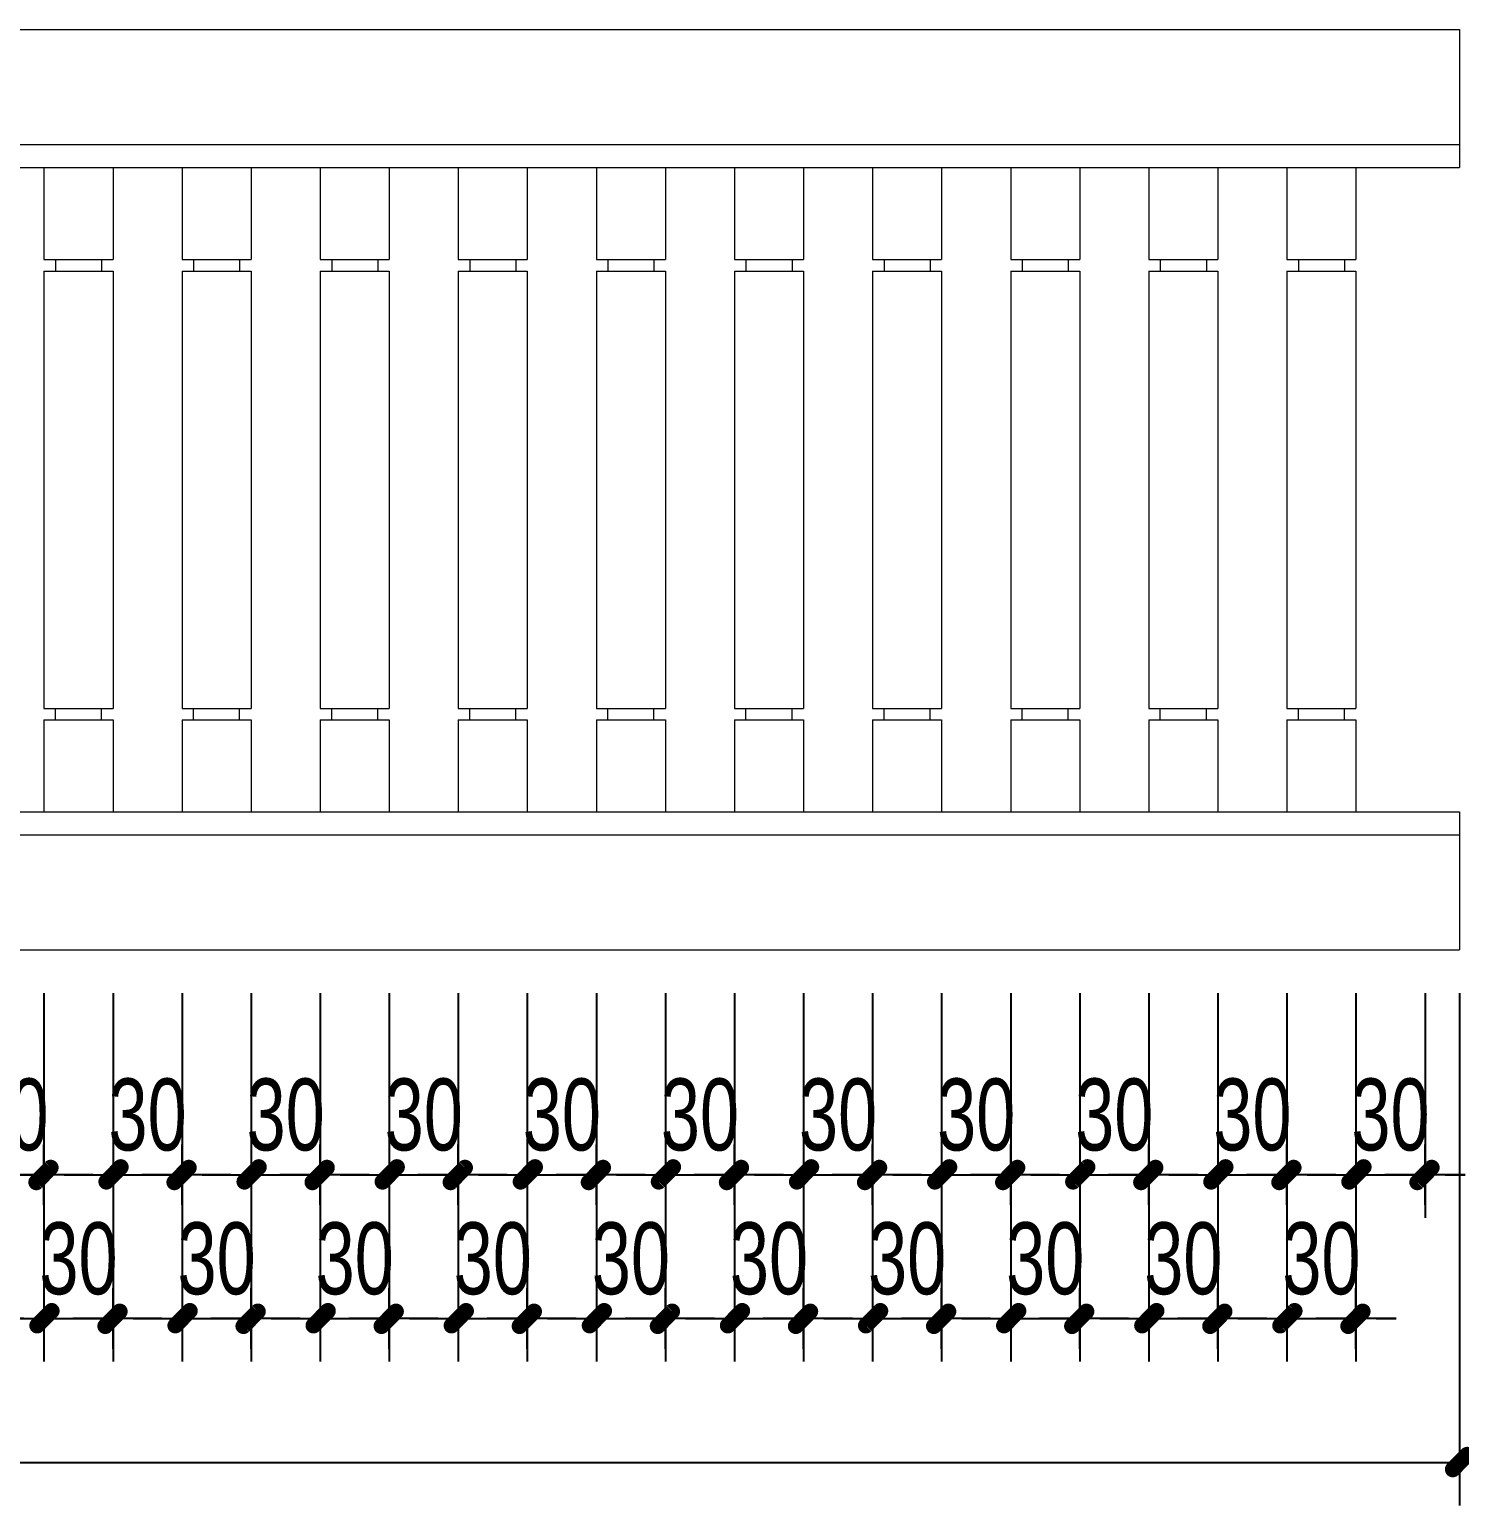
# Model space of a CAD drawing. Header units: inches. Extents: x 88947 to 296847, y 35049 to 161062.
# Drawn here: x 216919 to 218162, y 71036 to 72319 of the extents above; entities that cross this region are included whole.
import ezdxf

# ---------------------------------------------------------------- set-up
doc = ezdxf.new("R2010")
doc.units = ezdxf.units.IN
doc.header["$MEASUREMENT"] = 0
doc.header["$PDMODE"] = 1
for name, color, linetype, lineweight in [('A-Dims', 145, 'Continuous', 25), ('DIM', 7, 'Continuous', 25), ('THAY', 3, 'Continuous', 18)]:
    doc.layers.add(name, color=color, linetype=linetype, lineweight=lineweight)
doc.styles.add('VNI-HELVE-CONDENSE', font='VNARIAL.TTF', dxfattribs={"width": 0.7})
doc.dimstyles.new('TAS-25', dxfattribs={"dimscale": 25, "dimtxt": 2.5, "dimasz": 0.7, "dimexe": 1.5, "dimexo": 1.5, "dimgap": 0.8, "dimtad": 1, "dimdec": 0, "dimlfac": 0.5, "dimzin": 3, "dimdsep": 46, "dimtxsty": 'VNI-HELVE-CONDENSE', "dimblk": 'TICK', "dimcen": 2.5, "dimclrt": 71, "dimazin": 2, "dimtfac": 0.75, "dimtdec": 0, "dimtix": 1, "dimtmove": 2, "dimatfit": 2, "dimldrblk": 'TICK123', "dimfxl": 1.5, "dimtolj": 1, "dimtzin": 0, "dimarcsym": 0})

# ---------------------------------------------------------------- blocks, each defined once
blk = doc.blocks.new('TICK')
at = {"layer": 'A-Dims', "color": 1}
for p, q in [((0, 1.5), (0, -1.5)), ((-2, 0), (2, 0))]:
    blk.add_line(p, q, dxfattribs=at)
at = {"layer": 'A-Dims', "color": 1, "const_width": 0.788}
blk.add_lwpolyline([(-0.334, -0.349), (0.383, 0.378)], dxfattribs=at)
at = {"layer": 'A-Dims', "color": 1, "const_width": 0.394}
for points in [[(0.244, 0.517, -0.414214), (0.523, 0.517, -1)], [(0.523, 0.517, -0.414214), (0.523, 0.238, -1)], [(-0.473, -0.21, 0.414214), (-0.473, -0.488, 1)], [(-0.473, -0.488, 0.414214), (-0.195, -0.488, 1)]]:
    blk.add_lwpolyline(points, format="xyb", dxfattribs=at)
blk = doc.blocks.new('*D1908')
at = {"layer": 'Defpoints', "color": 0}
for p in [(216871.8, 71518.6), (216931.8, 71518.6), (216931.8, 71323.3)]:
    blk.add_point(p, dxfattribs=at)
at = {"layer": 'DIM', "color": 0, "lineweight": -2}
for p, q in [((216871.8, 71481.1), (216871.8, 71285.8)), ((216931.8, 71481.1), (216931.8, 71285.8)), ((216854.3, 71323.3), (216836.8, 71323.3)), ((216871.8, 71323.3), (216931.8, 71323.3)), ((216949.3, 71323.3), (216966.8, 71323.3))]:
    blk.add_line(p, q, dxfattribs=at)
at = {"layer": 'DIM', "color": 0, "lineweight": -2, "xscale": 17.5, "yscale": 17.5, "zscale": 17.5}
blk.add_blockref('TICK', (216871.8, 71323.3), dxfattribs=at)
at = {"layer": 'DIM', "color": 0, "lineweight": -2, "xscale": 17.5, "yscale": 17.5, "zscale": 17.5, "rotation": 180}
blk.add_blockref('TICK', (216931.8, 71323.3), dxfattribs=at)
at = {"layer": 'DIM', "color": 71, "insert": (216901.8, 71375.2), "char_height": 62.5, "attachment_point": 5, "style": 'VNI-HELVE-CONDENSE'}
blk.add_mtext('\\A1;30', dxfattribs=at)
blk = doc.blocks.new('TICK123')
at = {"layer": 'A-Dims', "color": 1}
blk.add_lwpolyline([(0.046, 0, 0, 0.84, 0), (-2.111, 0, 8.4, 8.4, 0)], format="xyseb", dxfattribs=at)
blk = doc.blocks.new('*D1909')
at = {"layer": 'Defpoints', "color": 0}
for p in [(216931.8, 71518.6), (216991.8, 71518.6), (216991.8, 71198.3)]:
    blk.add_point(p, dxfattribs=at)
at = {"layer": 'DIM', "color": 0, "lineweight": -2}
for p, q in [((216931.8, 71481.1), (216931.8, 71160.8)), ((216991.8, 71481.1), (216991.8, 71160.8)), ((216914.3, 71198.3), (216896.8, 71198.3)), ((216931.8, 71198.3), (216991.8, 71198.3)), ((217009.3, 71198.3), (217026.8, 71198.3))]:
    blk.add_line(p, q, dxfattribs=at)
at = {"layer": 'DIM', "color": 0, "lineweight": -2, "xscale": 17.5, "yscale": 17.5, "zscale": 17.5}
blk.add_blockref('TICK', (216931.8, 71198.3), dxfattribs=at)
at = {"layer": 'DIM', "color": 0, "lineweight": -2, "xscale": 17.5, "yscale": 17.5, "zscale": 17.5, "rotation": 180}
blk.add_blockref('TICK', (216991.8, 71198.3), dxfattribs=at)
at = {"layer": 'DIM', "color": 71, "insert": (216961.8, 71250.2), "char_height": 62.5, "attachment_point": 5, "style": 'VNI-HELVE-CONDENSE'}
blk.add_mtext('\\A1;30', dxfattribs=at)
blk = doc.blocks.new('*D1910')
at = {"layer": 'Defpoints', "color": 0}
for p in [(216991.8, 71518.6), (217051.8, 71518.6), (217051.8, 71323.3)]:
    blk.add_point(p, dxfattribs=at)
at = {"layer": 'DIM', "color": 0, "lineweight": -2}
for p, q in [((216991.8, 71481.1), (216991.8, 71285.8)), ((217051.8, 71481.1), (217051.8, 71285.8)), ((216974.3, 71323.3), (216956.8, 71323.3)), ((216991.8, 71323.3), (217051.8, 71323.3)), ((217069.3, 71323.3), (217086.8, 71323.3))]:
    blk.add_line(p, q, dxfattribs=at)
at = {"layer": 'DIM', "color": 0, "lineweight": -2, "xscale": 17.5, "yscale": 17.5, "zscale": 17.5}
blk.add_blockref('TICK', (216991.8, 71323.3), dxfattribs=at)
at = {"layer": 'DIM', "color": 0, "lineweight": -2, "xscale": 17.5, "yscale": 17.5, "zscale": 17.5, "rotation": 180}
blk.add_blockref('TICK', (217051.8, 71323.3), dxfattribs=at)
at = {"layer": 'DIM', "color": 71, "insert": (217021.8, 71375.2), "char_height": 62.5, "attachment_point": 5, "style": 'VNI-HELVE-CONDENSE'}
blk.add_mtext('\\A1;30', dxfattribs=at)
blk = doc.blocks.new('*D1911')
at = {"layer": 'Defpoints', "color": 0}
for p in [(217051.8, 71518.6), (217111.8, 71518.6), (217111.8, 71198.3)]:
    blk.add_point(p, dxfattribs=at)
at = {"layer": 'DIM', "color": 0, "lineweight": -2}
for p, q in [((217051.8, 71481.1), (217051.8, 71160.8)), ((217111.8, 71481.1), (217111.8, 71160.8)), ((217034.3, 71198.3), (217016.8, 71198.3)), ((217051.8, 71198.3), (217111.8, 71198.3)), ((217129.3, 71198.3), (217146.8, 71198.3))]:
    blk.add_line(p, q, dxfattribs=at)
at = {"layer": 'DIM', "color": 0, "lineweight": -2, "xscale": 17.5, "yscale": 17.5, "zscale": 17.5}
blk.add_blockref('TICK', (217051.8, 71198.3), dxfattribs=at)
at = {"layer": 'DIM', "color": 0, "lineweight": -2, "xscale": 17.5, "yscale": 17.5, "zscale": 17.5, "rotation": 180}
blk.add_blockref('TICK', (217111.8, 71198.3), dxfattribs=at)
at = {"layer": 'DIM', "color": 71, "insert": (217081.8, 71250.2), "char_height": 62.5, "attachment_point": 5, "style": 'VNI-HELVE-CONDENSE'}
blk.add_mtext('\\A1;30', dxfattribs=at)
blk = doc.blocks.new('*D1912')
at = {"layer": 'Defpoints', "color": 0}
for p in [(217111.8, 71518.6), (217171.8, 71518.6), (217171.8, 71323.3)]:
    blk.add_point(p, dxfattribs=at)
at = {"layer": 'DIM', "color": 0, "lineweight": -2}
for p, q in [((217111.8, 71481.1), (217111.8, 71285.8)), ((217171.8, 71481.1), (217171.8, 71285.8)), ((217094.3, 71323.3), (217076.8, 71323.3)), ((217111.8, 71323.3), (217171.8, 71323.3)), ((217189.3, 71323.3), (217206.8, 71323.3))]:
    blk.add_line(p, q, dxfattribs=at)
at = {"layer": 'DIM', "color": 0, "lineweight": -2, "xscale": 17.5, "yscale": 17.5, "zscale": 17.5}
blk.add_blockref('TICK', (217111.8, 71323.3), dxfattribs=at)
at = {"layer": 'DIM', "color": 0, "lineweight": -2, "xscale": 17.5, "yscale": 17.5, "zscale": 17.5, "rotation": 180}
blk.add_blockref('TICK', (217171.8, 71323.3), dxfattribs=at)
at = {"layer": 'DIM', "color": 71, "insert": (217141.8, 71375.2), "char_height": 62.5, "attachment_point": 5, "style": 'VNI-HELVE-CONDENSE'}
blk.add_mtext('\\A1;30', dxfattribs=at)
blk = doc.blocks.new('*D1913')
at = {"layer": 'Defpoints', "color": 0}
for p in [(217171.8, 71518.6), (217231.8, 71518.6), (217231.8, 71198.3)]:
    blk.add_point(p, dxfattribs=at)
at = {"layer": 'DIM', "color": 0, "lineweight": -2}
for p, q in [((217171.8, 71481.1), (217171.8, 71160.8)), ((217231.8, 71481.1), (217231.8, 71160.8)), ((217154.3, 71198.3), (217136.8, 71198.3)), ((217171.8, 71198.3), (217231.8, 71198.3)), ((217249.3, 71198.3), (217266.8, 71198.3))]:
    blk.add_line(p, q, dxfattribs=at)
at = {"layer": 'DIM', "color": 0, "lineweight": -2, "xscale": 17.5, "yscale": 17.5, "zscale": 17.5}
blk.add_blockref('TICK', (217171.8, 71198.3), dxfattribs=at)
at = {"layer": 'DIM', "color": 0, "lineweight": -2, "xscale": 17.5, "yscale": 17.5, "zscale": 17.5, "rotation": 180}
blk.add_blockref('TICK', (217231.8, 71198.3), dxfattribs=at)
at = {"layer": 'DIM', "color": 71, "insert": (217201.8, 71250.2), "char_height": 62.5, "attachment_point": 5, "style": 'VNI-HELVE-CONDENSE'}
blk.add_mtext('\\A1;30', dxfattribs=at)
blk = doc.blocks.new('*D1914')
at = {"layer": 'Defpoints', "color": 0}
for p in [(217231.8, 71518.6), (217291.8, 71518.6), (217291.8, 71323.3)]:
    blk.add_point(p, dxfattribs=at)
at = {"layer": 'DIM', "color": 0, "lineweight": -2}
for p, q in [((217231.8, 71481.1), (217231.8, 71285.8)), ((217291.8, 71481.1), (217291.8, 71285.8)), ((217214.3, 71323.3), (217196.8, 71323.3)), ((217231.8, 71323.3), (217291.8, 71323.3)), ((217309.3, 71323.3), (217326.8, 71323.3))]:
    blk.add_line(p, q, dxfattribs=at)
at = {"layer": 'DIM', "color": 0, "lineweight": -2, "xscale": 17.5, "yscale": 17.5, "zscale": 17.5}
blk.add_blockref('TICK', (217231.8, 71323.3), dxfattribs=at)
at = {"layer": 'DIM', "color": 0, "lineweight": -2, "xscale": 17.5, "yscale": 17.5, "zscale": 17.5, "rotation": 180}
blk.add_blockref('TICK', (217291.8, 71323.3), dxfattribs=at)
at = {"layer": 'DIM', "color": 71, "insert": (217261.8, 71375.2), "char_height": 62.5, "attachment_point": 5, "style": 'VNI-HELVE-CONDENSE'}
blk.add_mtext('\\A1;30', dxfattribs=at)
blk = doc.blocks.new('*D1915')
at = {"layer": 'Defpoints', "color": 0}
for p in [(217291.8, 71518.6), (217351.8, 71518.6), (217351.8, 71198.3)]:
    blk.add_point(p, dxfattribs=at)
at = {"layer": 'DIM', "color": 0, "lineweight": -2}
for p, q in [((217291.8, 71481.1), (217291.8, 71160.8)), ((217351.8, 71481.1), (217351.8, 71160.8)), ((217274.3, 71198.3), (217256.8, 71198.3)), ((217291.8, 71198.3), (217351.8, 71198.3)), ((217369.3, 71198.3), (217386.8, 71198.3))]:
    blk.add_line(p, q, dxfattribs=at)
at = {"layer": 'DIM', "color": 0, "lineweight": -2, "xscale": 17.5, "yscale": 17.5, "zscale": 17.5}
blk.add_blockref('TICK', (217291.8, 71198.3), dxfattribs=at)
at = {"layer": 'DIM', "color": 0, "lineweight": -2, "xscale": 17.5, "yscale": 17.5, "zscale": 17.5, "rotation": 180}
blk.add_blockref('TICK', (217351.8, 71198.3), dxfattribs=at)
at = {"layer": 'DIM', "color": 71, "insert": (217321.8, 71250.2), "char_height": 62.5, "attachment_point": 5, "style": 'VNI-HELVE-CONDENSE'}
blk.add_mtext('\\A1;30', dxfattribs=at)
blk = doc.blocks.new('*D1916')
at = {"layer": 'Defpoints', "color": 0}
for p in [(217351.8, 71518.6), (217411.8, 71518.6), (217411.8, 71323.3)]:
    blk.add_point(p, dxfattribs=at)
at = {"layer": 'DIM', "color": 0, "lineweight": -2}
for p, q in [((217351.8, 71481.1), (217351.8, 71285.8)), ((217411.8, 71481.1), (217411.8, 71285.8)), ((217334.3, 71323.3), (217316.8, 71323.3)), ((217351.8, 71323.3), (217411.8, 71323.3)), ((217429.3, 71323.3), (217446.8, 71323.3))]:
    blk.add_line(p, q, dxfattribs=at)
at = {"layer": 'DIM', "color": 0, "lineweight": -2, "xscale": 17.5, "yscale": 17.5, "zscale": 17.5}
blk.add_blockref('TICK', (217351.8, 71323.3), dxfattribs=at)
at = {"layer": 'DIM', "color": 0, "lineweight": -2, "xscale": 17.5, "yscale": 17.5, "zscale": 17.5, "rotation": 180}
blk.add_blockref('TICK', (217411.8, 71323.3), dxfattribs=at)
at = {"layer": 'DIM', "color": 71, "insert": (217381.8, 71375.2), "char_height": 62.5, "attachment_point": 5, "style": 'VNI-HELVE-CONDENSE'}
blk.add_mtext('\\A1;30', dxfattribs=at)
blk = doc.blocks.new('*D1917')
at = {"layer": 'Defpoints', "color": 0}
for p in [(217411.8, 71518.6), (217471.8, 71518.6), (217471.8, 71198.3)]:
    blk.add_point(p, dxfattribs=at)
at = {"layer": 'DIM', "color": 0, "lineweight": -2}
for p, q in [((217411.8, 71481.1), (217411.8, 71160.8)), ((217471.8, 71481.1), (217471.8, 71160.8)), ((217394.3, 71198.3), (217376.8, 71198.3)), ((217411.8, 71198.3), (217471.8, 71198.3)), ((217489.3, 71198.3), (217506.8, 71198.3))]:
    blk.add_line(p, q, dxfattribs=at)
at = {"layer": 'DIM', "color": 0, "lineweight": -2, "xscale": 17.5, "yscale": 17.5, "zscale": 17.5}
blk.add_blockref('TICK', (217411.8, 71198.3), dxfattribs=at)
at = {"layer": 'DIM', "color": 0, "lineweight": -2, "xscale": 17.5, "yscale": 17.5, "zscale": 17.5, "rotation": 180}
blk.add_blockref('TICK', (217471.8, 71198.3), dxfattribs=at)
at = {"layer": 'DIM', "color": 71, "insert": (217441.8, 71250.2), "char_height": 62.5, "attachment_point": 5, "style": 'VNI-HELVE-CONDENSE'}
blk.add_mtext('\\A1;30', dxfattribs=at)
blk = doc.blocks.new('*D1918')
at = {"layer": 'Defpoints', "color": 0}
for p in [(217471.8, 71518.6), (217531.8, 71518.6), (217531.8, 71323.3)]:
    blk.add_point(p, dxfattribs=at)
at = {"layer": 'DIM', "color": 0, "lineweight": -2}
for p, q in [((217471.8, 71481.1), (217471.8, 71285.8)), ((217531.8, 71481.1), (217531.8, 71285.8)), ((217454.3, 71323.3), (217436.8, 71323.3)), ((217471.8, 71323.3), (217531.8, 71323.3)), ((217549.3, 71323.3), (217566.8, 71323.3))]:
    blk.add_line(p, q, dxfattribs=at)
at = {"layer": 'DIM', "color": 0, "lineweight": -2, "xscale": 17.5, "yscale": 17.5, "zscale": 17.5}
blk.add_blockref('TICK', (217471.8, 71323.3), dxfattribs=at)
at = {"layer": 'DIM', "color": 0, "lineweight": -2, "xscale": 17.5, "yscale": 17.5, "zscale": 17.5, "rotation": 180}
blk.add_blockref('TICK', (217531.8, 71323.3), dxfattribs=at)
at = {"layer": 'DIM', "color": 71, "insert": (217501.8, 71375.2), "char_height": 62.5, "attachment_point": 5, "style": 'VNI-HELVE-CONDENSE'}
blk.add_mtext('\\A1;30', dxfattribs=at)
blk = doc.blocks.new('*D1919')
at = {"layer": 'Defpoints', "color": 0}
for p in [(217531.8, 71518.6), (217591.8, 71518.6), (217591.8, 71198.3)]:
    blk.add_point(p, dxfattribs=at)
at = {"layer": 'DIM', "color": 0, "lineweight": -2}
for p, q in [((217531.8, 71481.1), (217531.8, 71160.8)), ((217591.8, 71481.1), (217591.8, 71160.8)), ((217514.3, 71198.3), (217496.8, 71198.3)), ((217531.8, 71198.3), (217591.8, 71198.3)), ((217609.3, 71198.3), (217626.8, 71198.3))]:
    blk.add_line(p, q, dxfattribs=at)
at = {"layer": 'DIM', "color": 0, "lineweight": -2, "xscale": 17.5, "yscale": 17.5, "zscale": 17.5}
blk.add_blockref('TICK', (217531.8, 71198.3), dxfattribs=at)
at = {"layer": 'DIM', "color": 0, "lineweight": -2, "xscale": 17.5, "yscale": 17.5, "zscale": 17.5, "rotation": 180}
blk.add_blockref('TICK', (217591.8, 71198.3), dxfattribs=at)
at = {"layer": 'DIM', "color": 71, "insert": (217561.8, 71250.2), "char_height": 62.5, "attachment_point": 5, "style": 'VNI-HELVE-CONDENSE'}
blk.add_mtext('\\A1;30', dxfattribs=at)
blk = doc.blocks.new('*D1920')
at = {"layer": 'Defpoints', "color": 0}
for p in [(217591.8, 71518.6), (217651.8, 71518.6), (217651.8, 71323.3)]:
    blk.add_point(p, dxfattribs=at)
at = {"layer": 'DIM', "color": 0, "lineweight": -2}
for p, q in [((217591.8, 71481.1), (217591.8, 71285.8)), ((217651.8, 71481.1), (217651.8, 71285.8)), ((217574.3, 71323.3), (217556.8, 71323.3)), ((217591.8, 71323.3), (217651.8, 71323.3)), ((217669.3, 71323.3), (217686.8, 71323.3))]:
    blk.add_line(p, q, dxfattribs=at)
at = {"layer": 'DIM', "color": 0, "lineweight": -2, "xscale": 17.5, "yscale": 17.5, "zscale": 17.5}
blk.add_blockref('TICK', (217591.8, 71323.3), dxfattribs=at)
at = {"layer": 'DIM', "color": 0, "lineweight": -2, "xscale": 17.5, "yscale": 17.5, "zscale": 17.5, "rotation": 180}
blk.add_blockref('TICK', (217651.8, 71323.3), dxfattribs=at)
at = {"layer": 'DIM', "color": 71, "insert": (217621.8, 71375.2), "char_height": 62.5, "attachment_point": 5, "style": 'VNI-HELVE-CONDENSE'}
blk.add_mtext('\\A1;30', dxfattribs=at)
blk = doc.blocks.new('*D1921')
at = {"layer": 'Defpoints', "color": 0}
for p in [(217651.8, 71518.6), (217711.8, 71518.6), (217711.8, 71198.3)]:
    blk.add_point(p, dxfattribs=at)
at = {"layer": 'DIM', "color": 0, "lineweight": -2}
for p, q in [((217651.8, 71481.1), (217651.8, 71160.8)), ((217711.8, 71481.1), (217711.8, 71160.8)), ((217634.3, 71198.3), (217616.8, 71198.3)), ((217651.8, 71198.3), (217711.8, 71198.3)), ((217729.3, 71198.3), (217746.8, 71198.3))]:
    blk.add_line(p, q, dxfattribs=at)
at = {"layer": 'DIM', "color": 0, "lineweight": -2, "xscale": 17.5, "yscale": 17.5, "zscale": 17.5}
blk.add_blockref('TICK', (217651.8, 71198.3), dxfattribs=at)
at = {"layer": 'DIM', "color": 0, "lineweight": -2, "xscale": 17.5, "yscale": 17.5, "zscale": 17.5, "rotation": 180}
blk.add_blockref('TICK', (217711.8, 71198.3), dxfattribs=at)
at = {"layer": 'DIM', "color": 71, "insert": (217681.8, 71250.2), "char_height": 62.5, "attachment_point": 5, "style": 'VNI-HELVE-CONDENSE'}
blk.add_mtext('\\A1;30', dxfattribs=at)
blk = doc.blocks.new('*D1922')
at = {"layer": 'Defpoints', "color": 0}
for p in [(217711.8, 71518.6), (217771.8, 71518.6), (217771.8, 71323.3)]:
    blk.add_point(p, dxfattribs=at)
at = {"layer": 'DIM', "color": 0, "lineweight": -2}
for p, q in [((217711.8, 71481.1), (217711.8, 71285.8)), ((217771.8, 71481.1), (217771.8, 71285.8)), ((217694.3, 71323.3), (217676.8, 71323.3)), ((217711.8, 71323.3), (217771.8, 71323.3)), ((217789.3, 71323.3), (217806.8, 71323.3))]:
    blk.add_line(p, q, dxfattribs=at)
at = {"layer": 'DIM', "color": 0, "lineweight": -2, "xscale": 17.5, "yscale": 17.5, "zscale": 17.5}
blk.add_blockref('TICK', (217711.8, 71323.3), dxfattribs=at)
at = {"layer": 'DIM', "color": 0, "lineweight": -2, "xscale": 17.5, "yscale": 17.5, "zscale": 17.5, "rotation": 180}
blk.add_blockref('TICK', (217771.8, 71323.3), dxfattribs=at)
at = {"layer": 'DIM', "color": 71, "insert": (217741.8, 71375.2), "char_height": 62.5, "attachment_point": 5, "style": 'VNI-HELVE-CONDENSE'}
blk.add_mtext('\\A1;30', dxfattribs=at)
blk = doc.blocks.new('*D1923')
at = {"layer": 'Defpoints', "color": 0}
for p in [(217771.8, 71518.6), (217831.8, 71518.6), (217831.8, 71198.3)]:
    blk.add_point(p, dxfattribs=at)
at = {"layer": 'DIM', "color": 0, "lineweight": -2}
for p, q in [((217771.8, 71481.1), (217771.8, 71160.8)), ((217831.8, 71481.1), (217831.8, 71160.8)), ((217754.3, 71198.3), (217736.8, 71198.3)), ((217771.8, 71198.3), (217831.8, 71198.3)), ((217849.3, 71198.3), (217866.8, 71198.3))]:
    blk.add_line(p, q, dxfattribs=at)
at = {"layer": 'DIM', "color": 0, "lineweight": -2, "xscale": 17.5, "yscale": 17.5, "zscale": 17.5}
blk.add_blockref('TICK', (217771.8, 71198.3), dxfattribs=at)
at = {"layer": 'DIM', "color": 0, "lineweight": -2, "xscale": 17.5, "yscale": 17.5, "zscale": 17.5, "rotation": 180}
blk.add_blockref('TICK', (217831.8, 71198.3), dxfattribs=at)
at = {"layer": 'DIM', "color": 71, "insert": (217801.8, 71250.2), "char_height": 62.5, "attachment_point": 5, "style": 'VNI-HELVE-CONDENSE'}
blk.add_mtext('\\A1;30', dxfattribs=at)
blk = doc.blocks.new('*D1924')
at = {"layer": 'Defpoints', "color": 0}
for p in [(217831.8, 71518.6), (217891.8, 71518.6), (217891.8, 71323.3)]:
    blk.add_point(p, dxfattribs=at)
at = {"layer": 'DIM', "color": 0, "lineweight": -2}
for p, q in [((217831.8, 71481.1), (217831.8, 71285.8)), ((217891.8, 71481.1), (217891.8, 71285.8)), ((217814.3, 71323.3), (217796.8, 71323.3)), ((217831.8, 71323.3), (217891.8, 71323.3)), ((217909.3, 71323.3), (217926.8, 71323.3))]:
    blk.add_line(p, q, dxfattribs=at)
at = {"layer": 'DIM', "color": 0, "lineweight": -2, "xscale": 17.5, "yscale": 17.5, "zscale": 17.5}
blk.add_blockref('TICK', (217831.8, 71323.3), dxfattribs=at)
at = {"layer": 'DIM', "color": 0, "lineweight": -2, "xscale": 17.5, "yscale": 17.5, "zscale": 17.5, "rotation": 180}
blk.add_blockref('TICK', (217891.8, 71323.3), dxfattribs=at)
at = {"layer": 'DIM', "color": 71, "insert": (217861.8, 71375.2), "char_height": 62.5, "attachment_point": 5, "style": 'VNI-HELVE-CONDENSE'}
blk.add_mtext('\\A1;30', dxfattribs=at)
blk = doc.blocks.new('*D1925')
at = {"layer": 'Defpoints', "color": 0}
for p in [(217891.8, 71518.6), (217951.8, 71518.6), (217951.8, 71198.3)]:
    blk.add_point(p, dxfattribs=at)
at = {"layer": 'DIM', "color": 0, "lineweight": -2}
for p, q in [((217891.8, 71481.1), (217891.8, 71160.8)), ((217951.8, 71481.1), (217951.8, 71160.8)), ((217874.3, 71198.3), (217856.8, 71198.3)), ((217891.8, 71198.3), (217951.8, 71198.3)), ((217969.3, 71198.3), (217986.8, 71198.3))]:
    blk.add_line(p, q, dxfattribs=at)
at = {"layer": 'DIM', "color": 0, "lineweight": -2, "xscale": 17.5, "yscale": 17.5, "zscale": 17.5}
blk.add_blockref('TICK', (217891.8, 71198.3), dxfattribs=at)
at = {"layer": 'DIM', "color": 0, "lineweight": -2, "xscale": 17.5, "yscale": 17.5, "zscale": 17.5, "rotation": 180}
blk.add_blockref('TICK', (217951.8, 71198.3), dxfattribs=at)
at = {"layer": 'DIM', "color": 71, "insert": (217921.8, 71250.2), "char_height": 62.5, "attachment_point": 5, "style": 'VNI-HELVE-CONDENSE'}
blk.add_mtext('\\A1;30', dxfattribs=at)
blk = doc.blocks.new('*D1926')
at = {"layer": 'Defpoints', "color": 0}
for p in [(217951.8, 71518.6), (218011.8, 71518.6), (218011.8, 71323.3)]:
    blk.add_point(p, dxfattribs=at)
at = {"layer": 'DIM', "color": 0, "lineweight": -2}
for p, q in [((217951.8, 71481.1), (217951.8, 71285.8)), ((218011.8, 71481.1), (218011.8, 71285.8)), ((217934.3, 71323.3), (217916.8, 71323.3)), ((217951.8, 71323.3), (218011.8, 71323.3)), ((218029.3, 71323.3), (218046.8, 71323.3))]:
    blk.add_line(p, q, dxfattribs=at)
at = {"layer": 'DIM', "color": 0, "lineweight": -2, "xscale": 17.5, "yscale": 17.5, "zscale": 17.5}
blk.add_blockref('TICK', (217951.8, 71323.3), dxfattribs=at)
at = {"layer": 'DIM', "color": 0, "lineweight": -2, "xscale": 17.5, "yscale": 17.5, "zscale": 17.5, "rotation": 180}
blk.add_blockref('TICK', (218011.8, 71323.3), dxfattribs=at)
at = {"layer": 'DIM', "color": 71, "insert": (217981.8, 71375.2), "char_height": 62.5, "attachment_point": 5, "style": 'VNI-HELVE-CONDENSE'}
blk.add_mtext('\\A1;30', dxfattribs=at)
blk = doc.blocks.new('*D1927')
at = {"layer": 'Defpoints', "color": 0}
for p in [(218011.8, 71518.6), (218071.8, 71518.6), (218071.8, 71198.3)]:
    blk.add_point(p, dxfattribs=at)
at = {"layer": 'DIM', "color": 0, "lineweight": -2}
for p, q in [((218011.8, 71481.1), (218011.8, 71160.8)), ((218071.8, 71481.1), (218071.8, 71160.8)), ((217994.3, 71198.3), (217976.8, 71198.3)), ((218011.8, 71198.3), (218071.8, 71198.3)), ((218089.3, 71198.3), (218106.8, 71198.3))]:
    blk.add_line(p, q, dxfattribs=at)
at = {"layer": 'DIM', "color": 0, "lineweight": -2, "xscale": 17.5, "yscale": 17.5, "zscale": 17.5}
blk.add_blockref('TICK', (218011.8, 71198.3), dxfattribs=at)
at = {"layer": 'DIM', "color": 0, "lineweight": -2, "xscale": 17.5, "yscale": 17.5, "zscale": 17.5, "rotation": 180}
blk.add_blockref('TICK', (218071.8, 71198.3), dxfattribs=at)
at = {"layer": 'DIM', "color": 71, "insert": (218041.8, 71250.2), "char_height": 62.5, "attachment_point": 5, "style": 'VNI-HELVE-CONDENSE'}
blk.add_mtext('\\A1;30', dxfattribs=at)
blk = doc.blocks.new('*D1928')
at = {"layer": 'Defpoints', "color": 0}
for p in [(218071.8, 71518.6), (218131.8, 71518.6), (218131.8, 71323.3)]:
    blk.add_point(p, dxfattribs=at)
at = {"layer": 'DIM', "color": 0, "lineweight": -2}
for p, q in [((218071.8, 71481.1), (218071.8, 71285.8)), ((218131.8, 71481.1), (218131.8, 71285.8)), ((218054.3, 71323.3), (218036.8, 71323.3)), ((218071.8, 71323.3), (218131.8, 71323.3)), ((218149.3, 71323.3), (218166.8, 71323.3))]:
    blk.add_line(p, q, dxfattribs=at)
at = {"layer": 'DIM', "color": 0, "lineweight": -2, "xscale": 17.5, "yscale": 17.5, "zscale": 17.5}
blk.add_blockref('TICK', (218071.8, 71323.3), dxfattribs=at)
at = {"layer": 'DIM', "color": 0, "lineweight": -2, "xscale": 17.5, "yscale": 17.5, "zscale": 17.5, "rotation": 180}
blk.add_blockref('TICK', (218131.8, 71323.3), dxfattribs=at)
at = {"layer": 'DIM', "color": 71, "insert": (218101.8, 71375.2), "char_height": 62.5, "attachment_point": 5, "style": 'VNI-HELVE-CONDENSE'}
blk.add_mtext('\\A1;30', dxfattribs=at)
blk = doc.blocks.new('*D1929')
at = {"layer": 'Defpoints', "color": 0}
for p in [(213361.8, 71518.6), (218161.8, 71518.6), (218161.8, 71073.3)]:
    blk.add_point(p, dxfattribs=at)
at = {"layer": 'DIM', "color": 0, "lineweight": -2}
for p, q in [((213361.8, 71481.1), (213361.8, 71035.8)), ((218161.8, 71481.1), (218161.8, 71035.8)), ((213379.3, 71073.3), (218144.3, 71073.3))]:
    blk.add_line(p, q, dxfattribs=at)
at = {"layer": 'DIM', "color": 0, "lineweight": -2, "xscale": 17.5, "yscale": 17.5, "zscale": 17.5, "rotation": 180}
blk.add_blockref('TICK', (213361.8, 71073.3), dxfattribs=at)
at = {"layer": 'DIM', "color": 0, "lineweight": -2, "xscale": 17.5, "yscale": 17.5, "zscale": 17.5}
blk.add_blockref('TICK', (218161.8, 71073.3), dxfattribs=at)
at = {"layer": 'DIM', "color": 71, "insert": (215761.8, 71125.2), "char_height": 62.5, "attachment_point": 5, "style": 'VNI-HELVE-CONDENSE'}
blk.add_mtext('\\A1;2400', dxfattribs=at)

msp = doc.modelspace()

# ---------------------------------------------------------------- linework, layer by layer
at = {"layer": 'THAY'}
for p, q in [((213361.8, 72318.6), (218161.8, 72318.6)), ((218161.8, 72318.6), (218161.8, 72198.6)), ((213361.8, 72218.6), (218161.8, 72218.6)), ((213361.8, 72198.6), (218161.8, 72198.6)), ((216931.8, 72198.6), (216931.8, 72118.6)), ((216991.8, 72198.6), (216991.8, 72118.6)), ((217051.8, 72198.6), (217051.8, 72118.6)), ((217111.8, 72198.6), (217111.8, 72118.6)), ((217171.8, 72198.6), (217171.8, 72118.6)), ((217231.8, 72198.6), (217231.8, 72118.6)), ((217291.8, 72198.6), (217291.8, 72118.6)), ((217351.8, 72198.6), (217351.8, 72118.6)), ((217411.8, 72198.6), (217411.8, 72118.6)), ((217471.8, 72198.6), (217471.8, 72118.6)), ((217531.8, 72198.6), (217531.8, 72118.6)), ((217591.8, 72198.6), (217591.8, 72118.6)), ((217651.8, 72198.6), (217651.8, 72118.6)), ((217711.8, 72198.6), (217711.8, 72118.6)), ((217771.8, 72198.6), (217771.8, 72118.6)), ((217831.8, 72198.6), (217831.8, 72118.6)), ((217891.8, 72198.6), (217891.8, 72118.6)), ((217951.8, 72198.6), (217951.8, 72118.6)), ((218011.8, 72198.6), (218011.8, 72118.6)), ((218071.8, 72198.6), (218071.8, 72118.6)), ((216931.8, 72118.6), (216991.8, 72118.6)), ((216941.8, 72118.6), (216941.8, 72108.6)), ((216981.8, 72118.6), (216981.8, 72108.6)), ((217051.8, 72118.6), (217111.8, 72118.6)), ((217061.8, 72118.6), (217061.8, 72108.6)), ((217101.8, 72118.6), (217101.8, 72108.6)), ((217171.8, 72118.6), (217231.8, 72118.6)), ((217181.8, 72118.6), (217181.8, 72108.6)), ((217221.8, 72118.6), (217221.8, 72108.6)), ((217291.8, 72118.6), (217351.8, 72118.6)), ((217301.8, 72118.6), (217301.8, 72108.6)), ((217341.8, 72118.6), (217341.8, 72108.6)), ((217411.8, 72118.6), (217471.8, 72118.6)), ((217421.8, 72118.6), (217421.8, 72108.6)), ((217461.8, 72118.6), (217461.8, 72108.6)), ((217531.8, 72118.6), (217591.8, 72118.6)), ((217541.8, 72118.6), (217541.8, 72108.6)), ((217581.8, 72118.6), (217581.8, 72108.6)), ((217651.8, 72118.6), (217711.8, 72118.6)), ((217661.8, 72118.6), (217661.8, 72108.6)), ((217701.8, 72118.6), (217701.8, 72108.6)), ((217771.8, 72118.6), (217831.8, 72118.6)), ((217781.8, 72118.6), (217781.8, 72108.6)), ((217821.8, 72118.6), (217821.8, 72108.6)), ((217891.8, 72118.6), (217951.8, 72118.6)), ((217901.8, 72118.6), (217901.8, 72108.6)), ((217941.8, 72118.6), (217941.8, 72108.6)), ((218011.8, 72118.6), (218071.8, 72118.6)), ((218021.8, 72118.6), (218021.8, 72108.6)), ((218061.8, 72118.6), (218061.8, 72108.6)), ((216931.8, 72108.6), (216991.8, 72108.6)), ((216931.8, 72108.6), (216931.8, 71728.6)), ((216991.8, 72108.6), (216991.8, 71728.6)), ((217051.8, 72108.6), (217111.8, 72108.6)), ((217051.8, 72108.6), (217051.8, 71728.6)), ((217111.8, 72108.6), (217111.8, 71728.6)), ((217171.8, 72108.6), (217231.8, 72108.6)), ((217171.8, 72108.6), (217171.8, 71728.6)), ((217231.8, 72108.6), (217231.8, 71728.6)), ((217291.8, 72108.6), (217351.8, 72108.6)), ((217291.8, 72108.6), (217291.8, 71728.6)), ((217351.8, 72108.6), (217351.8, 71728.6)), ((217411.8, 72108.6), (217471.8, 72108.6)), ((217411.8, 72108.6), (217411.8, 71728.6)), ((217471.8, 72108.6), (217471.8, 71728.6)), ((217531.8, 72108.6), (217591.8, 72108.6)), ((217531.8, 72108.6), (217531.8, 71728.6)), ((217591.8, 72108.6), (217591.8, 71728.6)), ((217651.8, 72108.6), (217711.8, 72108.6)), ((217651.8, 72108.6), (217651.8, 71728.6)), ((217711.8, 72108.6), (217711.8, 71728.6)), ((217771.8, 72108.6), (217831.8, 72108.6)), ((217771.8, 72108.6), (217771.8, 71728.6)), ((217831.8, 72108.6), (217831.8, 71728.6)), ((217891.8, 72108.6), (217951.8, 72108.6)), ((217891.8, 72108.6), (217891.8, 71728.6)), ((217951.8, 72108.6), (217951.8, 71728.6)), ((218011.8, 72108.6), (218071.8, 72108.6)), ((218011.8, 72108.6), (218011.8, 71728.6)), ((218071.8, 72108.6), (218071.8, 71728.6)), ((216931.8, 71728.6), (216991.8, 71728.6)), ((216941.8, 71718.6), (216941.8, 71728.6)), ((216981.8, 71718.6), (216981.8, 71728.6)), ((217051.8, 71728.6), (217111.8, 71728.6)), ((217061.8, 71718.6), (217061.8, 71728.6)), ((217101.8, 71718.6), (217101.8, 71728.6)), ((217171.8, 71728.6), (217231.8, 71728.6)), ((217181.8, 71718.6), (217181.8, 71728.6)), ((217221.8, 71718.6), (217221.8, 71728.6)), ((217291.8, 71728.6), (217351.8, 71728.6)), ((217301.8, 71718.6), (217301.8, 71728.6)), ((217341.8, 71718.6), (217341.8, 71728.6)), ((217411.8, 71728.6), (217471.8, 71728.6)), ((217421.8, 71718.6), (217421.8, 71728.6)), ((217461.8, 71718.6), (217461.8, 71728.6)), ((217531.8, 71728.6), (217591.8, 71728.6)), ((217541.8, 71718.6), (217541.8, 71728.6)), ((217581.8, 71718.6), (217581.8, 71728.6)), ((217651.8, 71728.6), (217711.8, 71728.6)), ((217661.8, 71718.6), (217661.8, 71728.6)), ((217701.8, 71718.6), (217701.8, 71728.6)), ((217771.8, 71728.6), (217831.8, 71728.6)), ((217781.8, 71718.6), (217781.8, 71728.6)), ((217821.8, 71718.6), (217821.8, 71728.6)), ((217891.8, 71728.6), (217951.8, 71728.6)), ((217901.8, 71718.6), (217901.8, 71728.6)), ((217941.8, 71718.6), (217941.8, 71728.6)), ((218011.8, 71728.6), (218071.8, 71728.6)), ((218021.8, 71718.6), (218021.8, 71728.6)), ((218061.8, 71718.6), (218061.8, 71728.6)), ((216931.8, 71718.6), (216991.8, 71718.6)), ((216931.8, 71718.6), (216931.8, 71638.6)), ((216991.8, 71718.6), (216991.8, 71638.6)), ((217051.8, 71718.6), (217111.8, 71718.6)), ((217051.8, 71718.6), (217051.8, 71638.6)), ((217111.8, 71718.6), (217111.8, 71638.6)), ((217171.8, 71718.6), (217231.8, 71718.6)), ((217171.8, 71718.6), (217171.8, 71638.6)), ((217231.8, 71718.6), (217231.8, 71638.6)), ((217291.8, 71718.6), (217351.8, 71718.6)), ((217291.8, 71718.6), (217291.8, 71638.6)), ((217351.8, 71718.6), (217351.8, 71638.6)), ((217411.8, 71718.6), (217471.8, 71718.6)), ((217411.8, 71718.6), (217411.8, 71638.6)), ((217471.8, 71718.6), (217471.8, 71638.6)), ((217531.8, 71718.6), (217591.8, 71718.6)), ((217531.8, 71718.6), (217531.8, 71638.6)), ((217591.8, 71718.6), (217591.8, 71638.6)), ((217651.8, 71718.6), (217711.8, 71718.6)), ((217651.8, 71718.6), (217651.8, 71638.6)), ((217711.8, 71718.6), (217711.8, 71638.6)), ((217771.8, 71718.6), (217831.8, 71718.6)), ((217771.8, 71718.6), (217771.8, 71638.6)), ((217831.8, 71718.6), (217831.8, 71638.6)), ((217891.8, 71718.6), (217951.8, 71718.6)), ((217891.8, 71718.6), (217891.8, 71638.6)), ((217951.8, 71718.6), (217951.8, 71638.6)), ((218011.8, 71718.6), (218071.8, 71718.6)), ((218011.8, 71718.6), (218011.8, 71638.6)), ((218071.8, 71718.6), (218071.8, 71638.6)), ((213361.8, 71638.6), (218161.8, 71638.6)), ((218161.8, 71638.6), (218161.8, 71518.6)), ((213361.8, 71618.6), (218161.8, 71618.6)), ((213361.8, 71518.6), (218161.8, 71518.6))]:
    msp.add_line(p, q, dxfattribs=at)

# ---------------------------------------------------------------- dimensions: what is measured, and where the dimension line sits
at = {"layer": 'DIM'}
for base, p1, p2, picture, middle in [((218161.8, 71073.3), (213361.8, 71518.6), (218161.8, 71518.6), '*D1929', (215761.8, 71125.2)), ((216931.8, 71323.3), (216871.8, 71518.6), (216931.8, 71518.6), '*D1908', (216901.8, 71375.2)), ((216991.8, 71198.3), (216931.8, 71518.6), (216991.8, 71518.6), '*D1909', (216961.8, 71250.2)), ((217051.8, 71323.3), (216991.8, 71518.6), (217051.8, 71518.6), '*D1910', (217021.8, 71375.2)), ((217111.8, 71198.3), (217051.8, 71518.6), (217111.8, 71518.6), '*D1911', (217081.8, 71250.2)), ((217171.8, 71323.3), (217111.8, 71518.6), (217171.8, 71518.6), '*D1912', (217141.8, 71375.2)), ((217231.8, 71198.3), (217171.8, 71518.6), (217231.8, 71518.6), '*D1913', (217201.8, 71250.2)), ((217291.8, 71323.3), (217231.8, 71518.6), (217291.8, 71518.6), '*D1914', (217261.8, 71375.2)), ((217351.8, 71198.3), (217291.8, 71518.6), (217351.8, 71518.6), '*D1915', (217321.8, 71250.2)), ((217411.8, 71323.3), (217351.8, 71518.6), (217411.8, 71518.6), '*D1916', (217381.8, 71375.2)), ((217471.8, 71198.3), (217411.8, 71518.6), (217471.8, 71518.6), '*D1917', (217441.8, 71250.2)), ((217531.8, 71323.3), (217471.8, 71518.6), (217531.8, 71518.6), '*D1918', (217501.8, 71375.2)), ((217591.8, 71198.3), (217531.8, 71518.6), (217591.8, 71518.6), '*D1919', (217561.8, 71250.2)), ((217651.8, 71323.3), (217591.8, 71518.6), (217651.8, 71518.6), '*D1920', (217621.8, 71375.2)), ((217711.8, 71198.3), (217651.8, 71518.6), (217711.8, 71518.6), '*D1921', (217681.8, 71250.2)), ((217771.8, 71323.3), (217711.8, 71518.6), (217771.8, 71518.6), '*D1922', (217741.8, 71375.2)), ((217831.8, 71198.3), (217771.8, 71518.6), (217831.8, 71518.6), '*D1923', (217801.8, 71250.2)), ((217891.8, 71323.3), (217831.8, 71518.6), (217891.8, 71518.6), '*D1924', (217861.8, 71375.2)), ((217951.8, 71198.3), (217891.8, 71518.6), (217951.8, 71518.6), '*D1925', (217921.8, 71250.2)), ((218011.8, 71323.3), (217951.8, 71518.6), (218011.8, 71518.6), '*D1926', (217981.8, 71375.2)), ((218071.8, 71198.3), (218011.8, 71518.6), (218071.8, 71518.6), '*D1927', (218041.8, 71250.2)), ((218131.8, 71323.3), (218071.8, 71518.6), (218131.8, 71518.6), '*D1928', (218101.8, 71375.2))]:
    dim = msp.add_linear_dim(base=base, p1=p1, p2=p2, dimstyle='TAS-25', dxfattribs=at)
    dim.commit()
    dim.dimension.update_dxf_attribs({"geometry": picture, "text_midpoint": middle})

doc.saveas('drawing.dxf')
